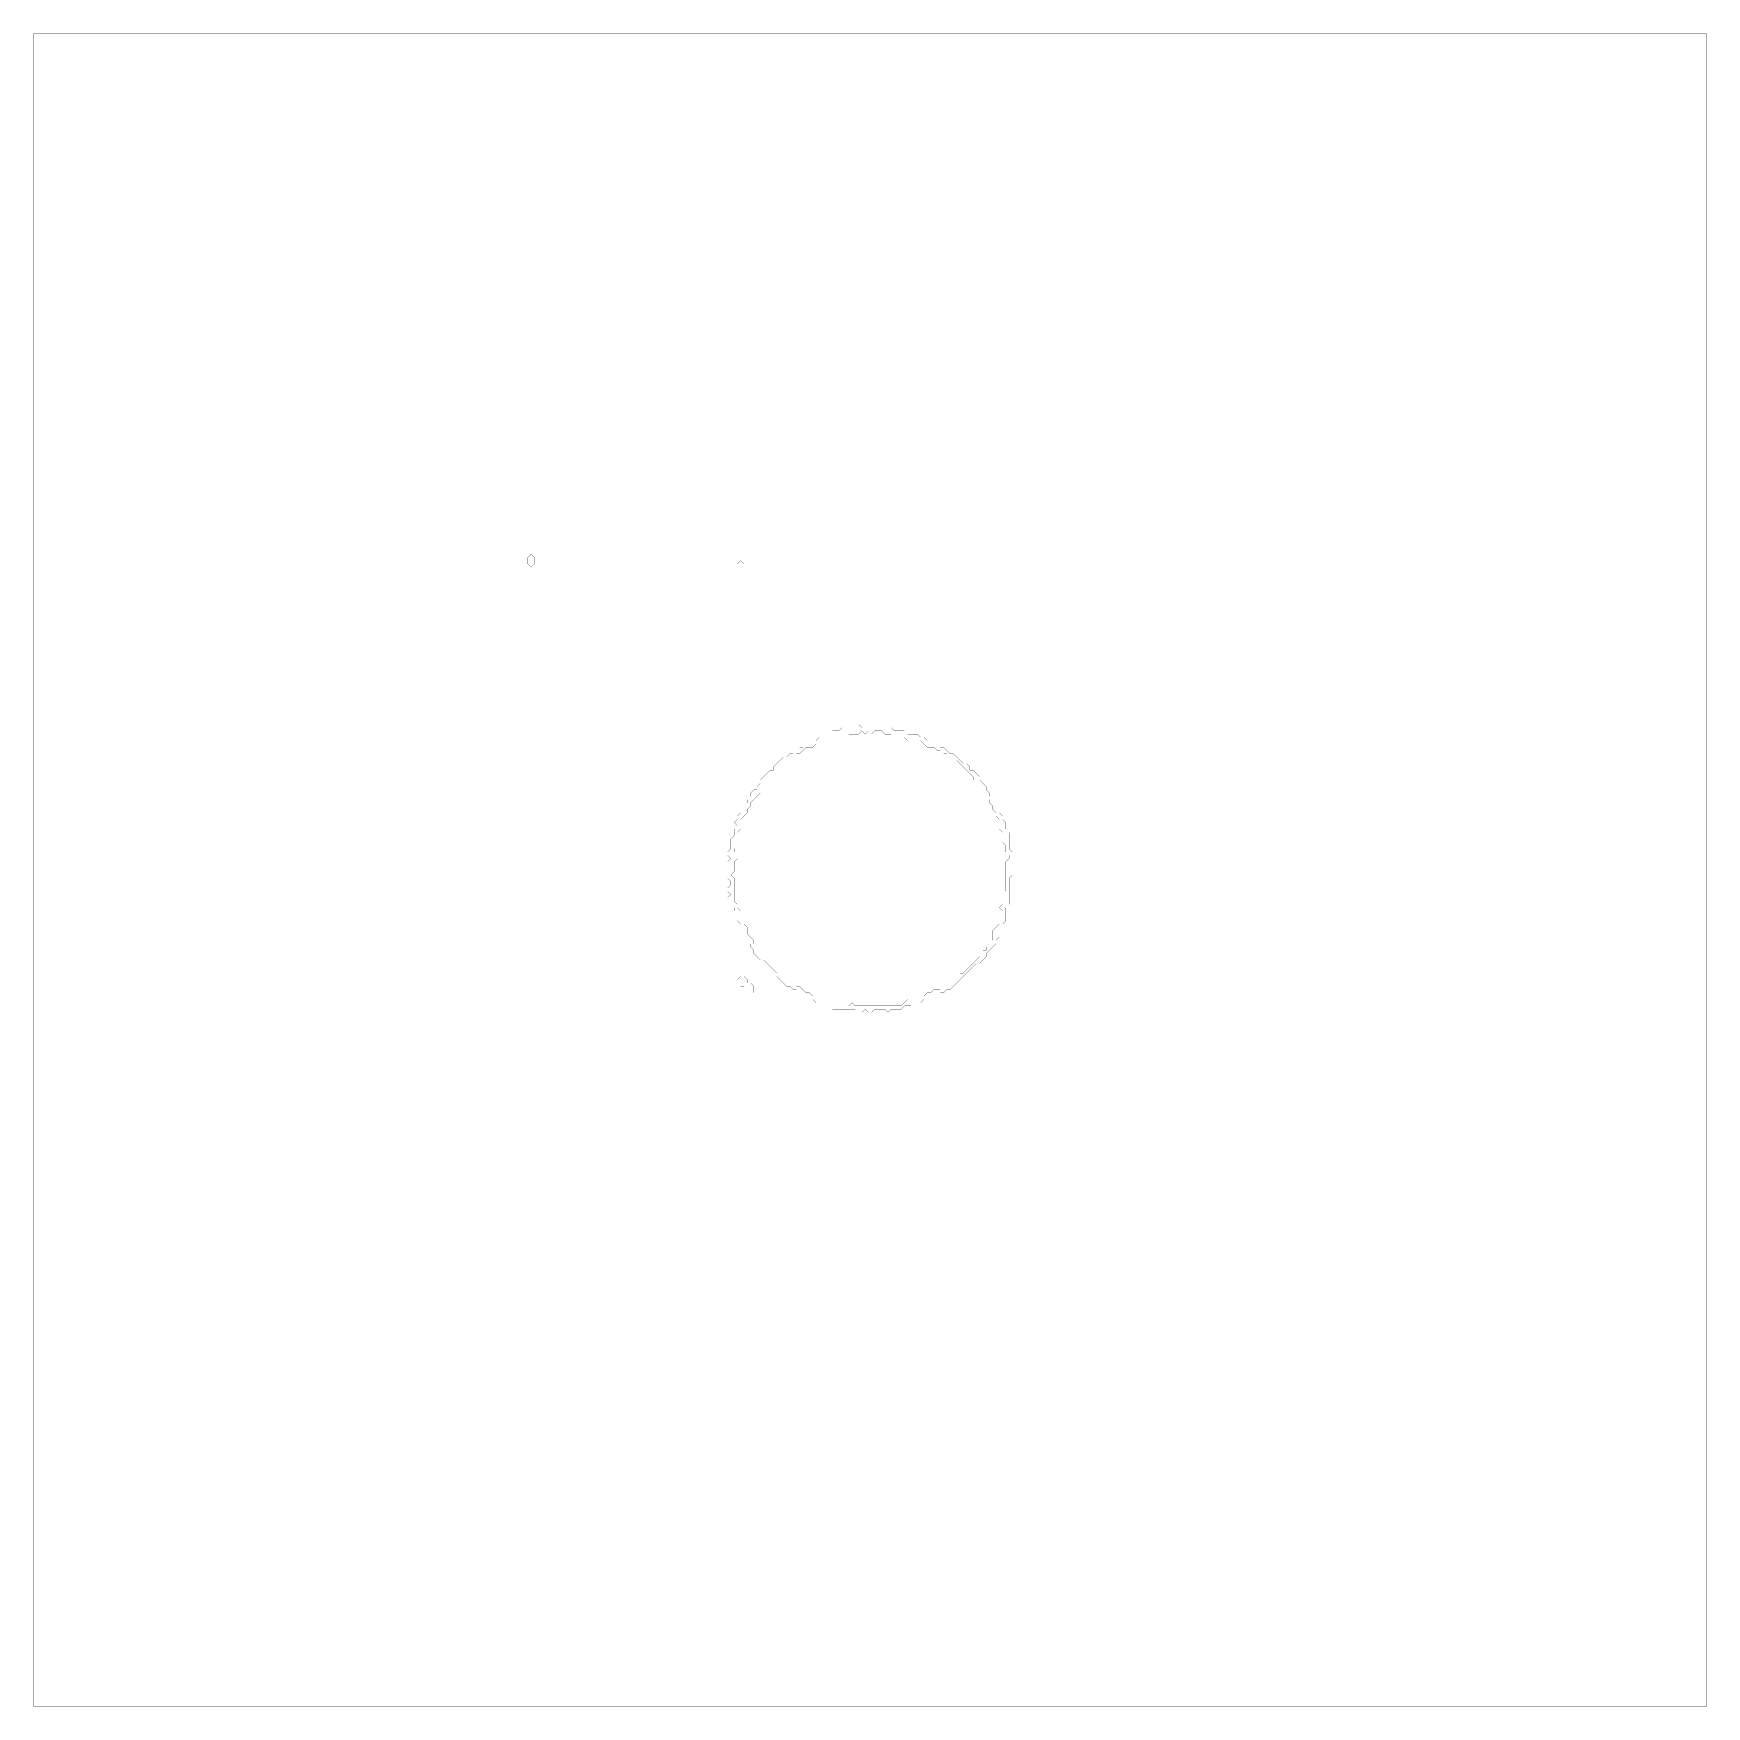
# Model space of a CAD drawing. Header units: metres. Extents: x 0 to 5046, y -5046 to 0.
import ezdxf

# ---------------------------------------------------------------- set-up
doc = ezdxf.new("R2010")
doc.units = ezdxf.units.M
doc.layers.add('conductor', color=1, linetype='Continuous')
doc.layers.add('substrate', color=5, linetype='Continuous')

msp = doc.modelspace()

# ---------------------------------------------------------------- linework, layer by layer
at = {"layer": 'conductor', "const_width": 0.5}
msp.add_lwpolyline([(2498.375, -2103.375), (2488.5, -2113.25), (2478.625, -2113.25), (2468.75, -2113.25), (2458.875, -2113.25), (2449, -2123.125), (2439.125, -2123.125), (2429.25, -2123.125), (2419.375, -2123.125), (2409.5, -2123.125), (2399.625, -2123.125), (2389.75, -2133), (2379.875, -2133), (2370, -2142.875), (2360.125, -2142.875), (2350.25, -2152.75), (2340.375, -2152.75), (2330.5, -2152.75), (2320.625, -2162.625), (2310.75, -2172.5), (2300.875, -2172.5), (2291, -2182.375), (2281.125, -2192.25), (2271.25, -2192.25), (2261.375, -2202.125), (2251.5, -2212), (2241.625, -2221.875), (2231.75, -2231.75), (2221.875, -2241.625), (2212, -2251.5), (2202.125, -2261.375), (2202.125, -2271.25), (2192.25, -2281.125), (2192.25, -2291), (2182.375, -2300.875), (2172.5, -2310.75), (2162.625, -2320.625), (2162.625, -2330.5), (2152.75, -2340.375), (2152.75, -2350.25), (2142.875, -2360.125), (2133, -2370), (2133, -2379.875), (2133, -2389.75), (2133, -2399.625), (2123.125, -2409.5), (2123.125, -2419.375), (2123.125, -2429.25), (2123.125, -2439.125), (2123.125, -2449), (2113.25, -2458.875), (2113.25, -2468.75), (2103.375, -2478.625), (2113.25, -2478.625), (2123.125, -2488.5), (2113.25, -2498.375), (2113.25, -2508.25), (2113.25, -2518.125), (2113.25, -2528), (2103.375, -2537.875), (2113.25, -2547.75), (2113.25, -2557.625), (2113.25, -2567.5), (2113.25, -2577.375), (2113.25, -2587.25), (2113.25, -2597.125), (2113.25, -2607), (2113.25, -2616.875), (2123.125, -2626.75), (2123.125, -2636.625), (2133, -2646.5), (2133, -2656.375), (2133, -2666.25), (2142.875, -2676.125), (2142.875, -2686), (2152.75, -2695.875), (2152.75, -2705.75), (2152.75, -2715.625), (2162.625, -2725.5), (2172.5, -2735.375), (2172.5, -2745.25), (2182.375, -2755.125), (2182.375, -2765), (2192.25, -2774.875), (2202.125, -2784.75), (2212, -2794.625), (2221.875, -2804.5), (2231.75, -2804.5), (2241.625, -2814.375), (2241.625, -2824.25), (2251.5, -2834.125), (2261.375, -2844), (2271.25, -2853.875), (2281.125, -2863.75), (2291, -2863.75), (2300.875, -2873.625), (2310.75, -2873.625), (2320.625, -2883.5), (2330.5, -2893.375), (2340.375, -2893.375), (2350.25, -2903.25), (2360.125, -2903.25), (2370, -2903.25), (2379.875, -2913.125), (2389.75, -2913.125), (2399.625, -2923), (2409.5, -2923), (2419.375, -2923), (2429.25, -2923), (2439.125, -2923), (2449, -2923), (2458.875, -2932.875), (2468.75, -2923), (2478.625, -2932.875), (2488.5, -2932.875), (2498.375, -2932.875), (2508.25, -2932.875), (2518.125, -2932.875), (2528, -2932.875), (2537.875, -2932.875), (2547.75, -2932.875), (2557.625, -2932.875), (2567.5, -2932.875), (2577.375, -2932.875), (2587.25, -2932.875), (2597.125, -2932.875), (2607, -2932.875), (2616.875, -2932.875), (2626.75, -2923), (2636.625, -2913.125), (2646.5, -2913.125), (2656.375, -2913.125), (2666.25, -2913.125), (2676.125, -2903.25), (2686, -2903.25), (2695.875, -2893.375), (2705.75, -2893.375), (2715.625, -2883.5), (2725.5, -2883.5), (2735.375, -2883.5), (2745.25, -2873.625), (2755.125, -2863.75), (2765, -2863.75), (2774.875, -2853.875), (2784.75, -2844), (2794.625, -2834.125), (2804.5, -2834.125), (2814.375, -2824.25), (2824.25, -2814.375), (2834.125, -2804.5), (2844, -2794.625), (2853.875, -2784.75), (2853.875, -2774.875), (2863.75, -2765), (2873.625, -2765), (2873.625, -2755.125), (2883.5, -2745.25), (2893.375, -2735.375), (2893.375, -2725.5), (2893.375, -2715.625), (2893.375, -2705.75), (2903.25, -2695.875), (2913.125, -2686), (2913.125, -2676.125), (2913.125, -2666.25), (2913.125, -2656.375), (2923, -2646.5), (2913.125, -2636.625), (2923, -2626.75), (2923, -2616.875), (2923, -2607), (2923, -2597.125), (2932.875, -2587.25), (2932.875, -2577.375), (2932.875, -2567.5), (2932.875, -2557.625), (2932.875, -2547.75), (2932.875, -2537.875), (2932.875, -2528), (2932.875, -2518.125), (2932.875, -2508.25), (2932.875, -2498.375), (2942.75, -2488.5), (2942.75, -2478.625), (2932.875, -2468.75), (2932.875, -2458.875), (2932.875, -2449), (2923, -2439.125), (2923, -2429.25), (2923, -2419.375), (2923, -2409.5), (2913.125, -2399.625), (2913.125, -2389.75), (2913.125, -2379.875), (2913.125, -2370), (2903.25, -2360.125), (2903.25, -2350.25), (2893.375, -2340.375), (2893.375, -2330.5), (2883.5, -2320.625), (2883.5, -2310.75), (2873.625, -2300.875), (2863.75, -2291), (2863.75, -2281.125), (2853.875, -2271.25), (2844, -2261.375), (2834.125, -2251.5), (2834.125, -2241.625), (2824.25, -2231.75), (2814.375, -2221.875), (2804.5, -2212), (2794.625, -2202.125), (2784.75, -2192.25), (2774.875, -2192.25), (2765, -2182.375), (2755.125, -2172.5), (2745.25, -2172.5), (2735.375, -2162.625), (2725.5, -2162.625), (2715.625, -2152.75), (2705.75, -2152.75), (2695.875, -2152.75), (2686, -2142.875), (2676.125, -2133), (2666.25, -2133), (2656.375, -2133), (2646.5, -2133), (2636.625, -2133), (2626.75, -2123.125), (2616.875, -2123.125), (2607, -2123.125), (2597.125, -2123.125), (2587.25, -2113.25), (2577.375, -2113.25), (2567.5, -2113.25), (2557.625, -2103.375), (2547.75, -2103.375), (2537.875, -2103.375), (2528, -2113.25), (2518.125, -2103.375), (2508.25, -2113.25)], close=True, dxfattribs=at)
at = {"layer": 'substrate', "const_width": 0.5}
for points in [[(0, 0), (0, -9.875), (0, -19.75), (0, -29.625), (0, -39.5), (0, -49.375), (0, -59.25), (0, -69.125), (0, -79), (0, -88.875), (0, -98.75), (0, -108.625), (0, -118.5), (0, -128.375), (0, -138.25), (0, -148.125), (0, -158), (0, -167.875), (0, -177.75), (0, -187.625), (0, -197.5), (0, -207.375), (0, -217.25), (0, -227.125), (0, -237), (0, -246.875), (0, -256.75), (0, -266.625), (0, -276.5), (0, -286.375), (0, -296.25), (0, -306.125), (0, -316), (0, -325.875), (0, -335.75), (0, -345.625), (0, -355.5), (0, -365.375), (0, -375.25), (0, -385.125), (0, -395), (0, -404.875), (0, -414.75), (0, -424.625), (0, -434.5), (0, -444.375), (0, -454.25), (0, -464.125), (0, -474), (0, -483.875), (0, -493.75), (0, -503.625), (0, -513.5), (0, -523.375), (0, -533.25), (0, -543.125), (0, -553), (0, -562.875), (0, -572.75), (0, -582.625), (0, -592.5), (0, -602.375), (0, -612.25), (0, -622.125), (0, -632), (0, -641.875), (0, -651.75), (0, -661.625), (0, -671.5), (0, -681.375), (0, -691.25), (0, -701.125), (0, -711), (0, -720.875), (0, -730.75), (0, -740.625), (0, -750.5), (0, -760.375), (0, -770.25), (0, -780.125), (0, -790), (0, -799.875), (0, -809.75), (0, -819.625), (0, -829.5), (0, -839.375), (0, -849.25), (0, -859.125), (0, -869), (0, -878.875), (0, -888.75), (0, -898.625), (0, -908.5), (0, -918.375), (0, -928.25), (0, -938.125), (0, -948), (0, -957.875), (0, -967.75), (0, -977.625), (0, -987.5), (0, -997.375), (0, -1007.25), (0, -1017.125), (0, -1027), (0, -1036.875), (0, -1046.75), (0, -1056.625), (0, -1066.5), (0, -1076.375), (0, -1086.25), (0, -1096.125), (0, -1106), (0, -1115.875), (0, -1125.75), (0, -1135.625), (0, -1145.5), (0, -1155.375), (0, -1165.25), (0, -1175.125), (0, -1185), (0, -1194.875), (0, -1204.75), (0, -1214.625), (0, -1224.5), (0, -1234.375), (0, -1244.25), (0, -1254.125), (0, -1264), (0, -1273.875), (0, -1283.75), (0, -1293.625), (0, -1303.5), (0, -1313.375), (0, -1323.25), (0, -1333.125), (0, -1343), (0, -1352.875), (0, -1362.75), (0, -1372.625), (0, -1382.5), (0, -1392.375), (0, -1402.25), (0, -1412.125), (0, -1422), (0, -1431.875), (0, -1441.75), (0, -1451.625), (0, -1461.5), (0, -1471.375), (0, -1481.25), (0, -1491.125), (0, -1501), (0, -1510.875), (0, -1520.75), (0, -1530.625), (0, -1540.5), (0, -1550.375), (0, -1560.25), (0, -1570.125), (0, -1580), (0, -1589.875), (0, -1599.75), (0, -1609.625), (0, -1619.5), (0, -1629.375), (0, -1639.25), (0, -1649.125), (0, -1659), (0, -1668.875), (0, -1678.75), (0, -1688.625), (0, -1698.5), (0, -1708.375), (0, -1718.25), (0, -1728.125), (0, -1738), (0, -1747.875), (0, -1757.75), (0, -1767.625), (0, -1777.5), (0, -1787.375), (0, -1797.25), (0, -1807.125), (0, -1817), (0, -1826.875), (0, -1836.75), (0, -1846.625), (0, -1856.5), (0, -1866.375), (0, -1876.25), (0, -1886.125), (0, -1896), (0, -1905.875), (0, -1915.75), (0, -1925.625), (0, -1935.5), (0, -1945.375), (0, -1955.25), (0, -1965.125), (0, -1975), (0, -1984.875), (0, -1994.75), (0, -2004.625), (0, -2014.5), (0, -2024.375), (0, -2034.25), (0, -2044.125), (0, -2054), (0, -2063.875), (0, -2073.75), (0, -2083.625), (0, -2093.5), (0, -2103.375), (0, -2113.25), (0, -2123.125), (0, -2133), (0, -2142.875), (0, -2152.75), (0, -2162.625), (0, -2172.5), (0, -2182.375), (0, -2192.25), (0, -2202.125), (0, -2212), (0, -2221.875), (0, -2231.75), (0, -2241.625), (0, -2251.5), (0, -2261.375), (0, -2271.25), (0, -2281.125), (0, -2291), (0, -2300.875), (0, -2310.75), (0, -2320.625), (0, -2330.5), (0, -2340.375), (0, -2350.25), (0, -2360.125), (0, -2370), (0, -2379.875), (0, -2389.75), (0, -2399.625), (0, -2409.5), (0, -2419.375), (0, -2429.25), (0, -2439.125), (0, -2449), (0, -2458.875), (0, -2468.75), (0, -2478.625), (0, -2488.5), (0, -2498.375), (0, -2508.25), (0, -2518.125), (0, -2528), (0, -2537.875), (0, -2547.75), (0, -2557.625), (0, -2567.5), (0, -2577.375), (0, -2587.25), (0, -2597.125), (0, -2607), (0, -2616.875), (0, -2626.75), (0, -2636.625), (0, -2646.5), (0, -2656.375), (0, -2666.25), (0, -2676.125), (0, -2686), (0, -2695.875), (0, -2705.75), (0, -2715.625), (0, -2725.5), (0, -2735.375), (0, -2745.25), (0, -2755.125), (0, -2765), (0, -2774.875), (0, -2784.75), (0, -2794.625), (0, -2804.5), (0, -2814.375), (0, -2824.25), (0, -2834.125), (0, -2844), (0, -2853.875), (0, -2863.75), (0, -2873.625), (0, -2883.5), (0, -2893.375), (0, -2903.25), (0, -2913.125), (0, -2923), (0, -2932.875), (0, -2942.75), (0, -2952.625), (0, -2962.5), (0, -2972.375), (0, -2982.25), (0, -2992.125), (0, -3002), (0, -3011.875), (0, -3021.75), (0, -3031.625), (0, -3041.5), (0, -3051.375), (0, -3061.25), (0, -3071.125), (0, -3081), (0, -3090.875), (0, -3100.75), (0, -3110.625), (0, -3120.5), (0, -3130.375), (0, -3140.25), (0, -3150.125), (0, -3160), (0, -3169.875), (0, -3179.75), (0, -3189.625), (0, -3199.5), (0, -3209.375), (0, -3219.25), (0, -3229.125), (0, -3239), (0, -3248.875), (0, -3258.75), (0, -3268.625), (0, -3278.5), (0, -3288.375), (0, -3298.25), (0, -3308.125), (0, -3318), (0, -3327.875), (0, -3337.75), (0, -3347.625), (0, -3357.5), (0, -3367.375), (0, -3377.25), (0, -3387.125), (0, -3397), (0, -3406.875), (0, -3416.75), (0, -3426.625), (0, -3436.5), (0, -3446.375), (0, -3456.25), (0, -3466.125), (0, -3476), (0, -3485.875), (0, -3495.75), (0, -3505.625), (0, -3515.5), (0, -3525.375), (0, -3535.25), (0, -3545.125), (0, -3555), (0, -3564.875), (0, -3574.75), (0, -3584.625), (0, -3594.5), (0, -3604.375), (0, -3614.25), (0, -3624.125), (0, -3634), (0, -3643.875), (0, -3653.75), (0, -3663.625), (0, -3673.5), (0, -3683.375), (0, -3693.25), (0, -3703.125), (0, -3713), (0, -3722.875), (0, -3732.75), (0, -3742.625), (0, -3752.5), (0, -3762.375), (0, -3772.25), (0, -3782.125), (0, -3792), (0, -3801.875), (0, -3811.75), (0, -3821.625), (0, -3831.5), (0, -3841.375), (0, -3851.25), (0, -3861.125), (0, -3871), (0, -3880.875), (0, -3890.75), (0, -3900.625), (0, -3910.5), (0, -3920.375), (0, -3930.25), (0, -3940.125), (0, -3950), (0, -3959.875), (0, -3969.75), (0, -3979.625), (0, -3989.5), (0, -3999.375), (0, -4009.25), (0, -4019.125), (0, -4029), (0, -4038.875), (0, -4048.75), (0, -4058.625), (0, -4068.5), (0, -4078.375), (0, -4088.25), (0, -4098.125), (0, -4108), (0, -4117.875), (0, -4127.75), (0, -4137.625), (0, -4147.5), (0, -4157.375), (0, -4167.25), (0, -4177.125), (0, -4187), (0, -4196.875), (0, -4206.75), (0, -4216.625), (0, -4226.5), (0, -4236.375), (0, -4246.25), (0, -4256.125), (0, -4266), (0, -4275.875), (0, -4285.75), (0, -4295.625), (0, -4305.5), (0, -4315.375), (0, -4325.25), (0, -4335.125), (0, -4345), (0, -4354.875), (0, -4364.75), (0, -4374.625), (0, -4384.5), (0, -4394.375), (0, -4404.25), (0, -4414.125), (0, -4424), (0, -4433.875), (0, -4443.75), (0, -4453.625), (0, -4463.5), (0, -4473.375), (0, -4483.25), (0, -4493.125), (0, -4503), (0, -4512.875), (0, -4522.75), (0, -4532.625), (0, -4542.5), (0, -4552.375), (0, -4562.25), (0, -4572.125), (0, -4582), (0, -4591.875), (0, -4601.75), (0, -4611.625), (0, -4621.5), (0, -4631.375), (0, -4641.25), (0, -4651.125), (0, -4661), (0, -4670.875), (0, -4680.75), (0, -4690.625), (0, -4700.5), (0, -4710.375), (0, -4720.25), (0, -4730.125), (0, -4740), (0, -4749.875), (0, -4759.75), (0, -4769.625), (0, -4779.5), (0, -4789.375), (0, -4799.25), (0, -4809.125), (0, -4819), (0, -4828.875), (0, -4838.75), (0, -4848.625), (0, -4858.5), (0, -4868.375), (0, -4878.25), (0, -4888.125), (0, -4898), (0, -4907.875), (0, -4917.75), (0, -4927.625), (0, -4937.5), (0, -4947.375), (0, -4957.25), (0, -4967.125), (0, -4977), (0, -4986.875), (0, -4996.75), (0, -5006.625), (0, -5016.5), (0, -5026.375), (0, -5036.25), (0, -5046.125), (9.875, -5046.125), (19.75, -5046.125), (29.625, -5046.125), (39.5, -5046.125), (49.375, -5046.125), (59.25, -5046.125), (69.125, -5046.125), (79, -5046.125), (88.875, -5046.125), (98.75, -5046.125), (108.625, -5046.125), (118.5, -5046.125), (128.375, -5046.125), (138.25, -5046.125), (148.125, -5046.125), (158, -5046.125), (167.875, -5046.125), (177.75, -5046.125), (187.625, -5046.125), (197.5, -5046.125), (207.375, -5046.125), (217.25, -5046.125), (227.125, -5046.125), (237, -5046.125), (246.875, -5046.125), (256.75, -5046.125), (266.625, -5046.125), (276.5, -5046.125), (286.375, -5046.125), (296.25, -5046.125), (306.125, -5046.125), (316, -5046.125), (325.875, -5046.125), (335.75, -5046.125), (345.625, -5046.125), (355.5, -5046.125), (365.375, -5046.125), (375.25, -5046.125), (385.125, -5046.125), (395, -5046.125), (404.875, -5046.125), (414.75, -5046.125), (424.625, -5046.125), (434.5, -5046.125), (444.375, -5046.125), (454.25, -5046.125), (464.125, -5046.125), (474, -5046.125), (483.875, -5046.125), (493.75, -5046.125), (503.625, -5046.125), (513.5, -5046.125), (523.375, -5046.125), (533.25, -5046.125), (543.125, -5046.125), (553, -5046.125), (562.875, -5046.125), (572.75, -5046.125), (582.625, -5046.125), (592.5, -5046.125), (602.375, -5046.125), (612.25, -5046.125), (622.125, -5046.125), (632, -5046.125), (641.875, -5046.125), (651.75, -5046.125), (661.625, -5046.125), (671.5, -5046.125), (681.375, -5046.125), (691.25, -5046.125), (701.125, -5046.125), (711, -5046.125), (720.875, -5046.125), (730.75, -5046.125), (740.625, -5046.125), (750.5, -5046.125), (760.375, -5046.125), (770.25, -5046.125), (780.125, -5046.125), (790, -5046.125), (799.875, -5046.125), (809.75, -5046.125), (819.625, -5046.125), (829.5, -5046.125), (839.375, -5046.125), (849.25, -5046.125), (859.125, -5046.125), (869, -5046.125), (878.875, -5046.125), (888.75, -5046.125), (898.625, -5046.125), (908.5, -5046.125), (918.375, -5046.125), (928.25, -5046.125), (938.125, -5046.125), (948, -5046.125), (957.875, -5046.125), (967.75, -5046.125), (977.625, -5046.125), (987.5, -5046.125), (997.375, -5046.125), (1007.25, -5046.125), (1017.125, -5046.125), (1027, -5046.125), (1036.875, -5046.125), (1046.75, -5046.125), (1056.625, -5046.125), (1066.5, -5046.125), (1076.375, -5046.125), (1086.25, -5046.125), (1096.125, -5046.125), (1106, -5046.125), (1115.875, -5046.125), (1125.75, -5046.125), (1135.625, -5046.125), (1145.5, -5046.125), (1155.375, -5046.125), (1165.25, -5046.125), (1175.125, -5046.125), (1185, -5046.125), (1194.875, -5046.125), (1204.75, -5046.125), (1214.625, -5046.125), (1224.5, -5046.125), (1234.375, -5046.125), (1244.25, -5046.125), (1254.125, -5046.125), (1264, -5046.125), (1273.875, -5046.125), (1283.75, -5046.125), (1293.625, -5046.125), (1303.5, -5046.125), (1313.375, -5046.125), (1323.25, -5046.125), (1333.125, -5046.125), (1343, -5046.125), (1352.875, -5046.125), (1362.75, -5046.125), (1372.625, -5046.125), (1382.5, -5046.125), (1392.375, -5046.125), (1402.25, -5046.125), (1412.125, -5046.125), (1422, -5046.125), (1431.875, -5046.125), (1441.75, -5046.125), (1451.625, -5046.125), (1461.5, -5046.125), (1471.375, -5046.125), (1481.25, -5046.125), (1491.125, -5046.125), (1501, -5046.125), (1510.875, -5046.125), (1520.75, -5046.125), (1530.625, -5046.125), (1540.5, -5046.125), (1550.375, -5046.125), (1560.25, -5046.125), (1570.125, -5046.125), (1580, -5046.125), (1589.875, -5046.125), (1599.75, -5046.125), (1609.625, -5046.125), (1619.5, -5046.125), (1629.375, -5046.125), (1639.25, -5046.125), (1649.125, -5046.125), (1659, -5046.125), (1668.875, -5046.125), (1678.75, -5046.125), (1688.625, -5046.125), (1698.5, -5046.125), (1708.375, -5046.125), (1718.25, -5046.125), (1728.125, -5046.125), (1738, -5046.125), (1747.875, -5046.125), (1757.75, -5046.125), (1767.625, -5046.125), (1777.5, -5046.125), (1787.375, -5046.125), (1797.25, -5046.125), (1807.125, -5046.125), (1817, -5046.125), (1826.875, -5046.125), (1836.75, -5046.125), (1846.625, -5046.125), (1856.5, -5046.125), (1866.375, -5046.125), (1876.25, -5046.125), (1886.125, -5046.125), (1896, -5046.125), (1905.875, -5046.125), (1915.75, -5046.125), (1925.625, -5046.125), (1935.5, -5046.125), (1945.375, -5046.125), (1955.25, -5046.125), (1965.125, -5046.125), (1975, -5046.125), (1984.875, -5046.125), (1994.75, -5046.125), (2004.625, -5046.125), (2014.5, -5046.125), (2024.375, -5046.125), (2034.25, -5046.125), (2044.125, -5046.125), (2054, -5046.125), (2063.875, -5046.125), (2073.75, -5046.125), (2083.625, -5046.125), (2093.5, -5046.125), (2103.375, -5046.125), (2113.25, -5046.125), (2123.125, -5046.125), (2133, -5046.125), (2142.875, -5046.125), (2152.75, -5046.125), (2162.625, -5046.125), (2172.5, -5046.125), (2182.375, -5046.125), (2192.25, -5046.125), (2202.125, -5046.125), (2212, -5046.125), (2221.875, -5046.125), (2231.75, -5046.125), (2241.625, -5046.125), (2251.5, -5046.125), (2261.375, -5046.125), (2271.25, -5046.125), (2281.125, -5046.125), (2291, -5046.125), (2300.875, -5046.125), (2310.75, -5046.125), (2320.625, -5046.125), (2330.5, -5046.125), (2340.375, -5046.125), (2350.25, -5046.125), (2360.125, -5046.125), (2370, -5046.125), (2379.875, -5046.125), (2389.75, -5046.125), (2399.625, -5046.125), (2409.5, -5046.125), (2419.375, -5046.125), (2429.25, -5046.125), (2439.125, -5046.125), (2449, -5046.125), (2458.875, -5046.125), (2468.75, -5046.125), (2478.625, -5046.125), (2488.5, -5046.125), (2498.375, -5046.125), (2508.25, -5046.125), (2518.125, -5046.125), (2528, -5046.125), (2537.875, -5046.125), (2547.75, -5046.125), (2557.625, -5046.125), (2567.5, -5046.125), (2577.375, -5046.125), (2587.25, -5046.125), (2597.125, -5046.125), (2607, -5046.125), (2616.875, -5046.125), (2626.75, -5046.125), (2636.625, -5046.125), (2646.5, -5046.125), (2656.375, -5046.125), (2666.25, -5046.125), (2676.125, -5046.125), (2686, -5046.125), (2695.875, -5046.125), (2705.75, -5046.125), (2715.625, -5046.125), (2725.5, -5046.125), (2735.375, -5046.125), (2745.25, -5046.125), (2755.125, -5046.125), (2765, -5046.125), (2774.875, -5046.125), (2784.75, -5046.125), (2794.625, -5046.125), (2804.5, -5046.125), (2814.375, -5046.125), (2824.25, -5046.125), (2834.125, -5046.125), (2844, -5046.125), (2853.875, -5046.125), (2863.75, -5046.125), (2873.625, -5046.125), (2883.5, -5046.125), (2893.375, -5046.125), (2903.25, -5046.125), (2913.125, -5046.125), (2923, -5046.125), (2932.875, -5046.125), (2942.75, -5046.125), (2952.625, -5046.125), (2962.5, -5046.125), (2972.375, -5046.125), (2982.25, -5046.125), (2992.125, -5046.125), (3002, -5046.125), (3011.875, -5046.125), (3021.75, -5046.125), (3031.625, -5046.125), (3041.5, -5046.125), (3051.375, -5046.125), (3061.25, -5046.125), (3071.125, -5046.125), (3081, -5046.125), (3090.875, -5046.125), (3100.75, -5046.125), (3110.625, -5046.125), (3120.5, -5046.125), (3130.375, -5046.125), (3140.25, -5046.125), (3150.125, -5046.125), (3160, -5046.125), (3169.875, -5046.125), (3179.75, -5046.125), (3189.625, -5046.125), (3199.5, -5046.125), (3209.375, -5046.125), (3219.25, -5046.125), (3229.125, -5046.125), (3239, -5046.125), (3248.875, -5046.125), (3258.75, -5046.125), (3268.625, -5046.125), (3278.5, -5046.125), (3288.375, -5046.125), (3298.25, -5046.125), (3308.125, -5046.125), (3318, -5046.125), (3327.875, -5046.125), (3337.75, -5046.125), (3347.625, -5046.125), (3357.5, -5046.125), (3367.375, -5046.125), (3377.25, -5046.125), (3387.125, -5046.125), (3397, -5046.125), (3406.875, -5046.125), (3416.75, -5046.125), (3426.625, -5046.125), (3436.5, -5046.125), (3446.375, -5046.125), (3456.25, -5046.125), (3466.125, -5046.125), (3476, -5046.125), (3485.875, -5046.125), (3495.75, -5046.125), (3505.625, -5046.125), (3515.5, -5046.125), (3525.375, -5046.125), (3535.25, -5046.125), (3545.125, -5046.125), (3555, -5046.125), (3564.875, -5046.125), (3574.75, -5046.125), (3584.625, -5046.125), (3594.5, -5046.125), (3604.375, -5046.125), (3614.25, -5046.125), (3624.125, -5046.125), (3634, -5046.125), (3643.875, -5046.125), (3653.75, -5046.125), (3663.625, -5046.125), (3673.5, -5046.125), (3683.375, -5046.125), (3693.25, -5046.125), (3703.125, -5046.125), (3713, -5046.125), (3722.875, -5046.125), (3732.75, -5046.125), (3742.625, -5046.125), (3752.5, -5046.125), (3762.375, -5046.125), (3772.25, -5046.125), (3782.125, -5046.125), (3792, -5046.125), (3801.875, -5046.125), (3811.75, -5046.125), (3821.625, -5046.125), (3831.5, -5046.125), (3841.375, -5046.125), (3851.25, -5046.125), (3861.125, -5046.125), (3871, -5046.125), (3880.875, -5046.125), (3890.75, -5046.125), (3900.625, -5046.125), (3910.5, -5046.125), (3920.375, -5046.125), (3930.25, -5046.125), (3940.125, -5046.125), (3950, -5046.125), (3959.875, -5046.125), (3969.75, -5046.125), (3979.625, -5046.125), (3989.5, -5046.125), (3999.375, -5046.125), (4009.25, -5046.125), (4019.125, -5046.125), (4029, -5046.125), (4038.875, -5046.125), (4048.75, -5046.125), (4058.625, -5046.125), (4068.5, -5046.125), (4078.375, -5046.125), (4088.25, -5046.125), (4098.125, -5046.125), (4108, -5046.125), (4117.875, -5046.125), (4127.75, -5046.125), (4137.625, -5046.125), (4147.5, -5046.125), (4157.375, -5046.125), (4167.25, -5046.125), (4177.125, -5046.125), (4187, -5046.125), (4196.875, -5046.125), (4206.75, -5046.125), (4216.625, -5046.125), (4226.5, -5046.125), (4236.375, -5046.125), (4246.25, -5046.125), (4256.125, -5046.125), (4266, -5046.125), (4275.875, -5046.125), (4285.75, -5046.125), (4295.625, -5046.125), (4305.5, -5046.125), (4315.375, -5046.125), (4325.25, -5046.125), (4335.125, -5046.125), (4345, -5046.125), (4354.875, -5046.125), (4364.75, -5046.125), (4374.625, -5046.125), (4384.5, -5046.125), (4394.375, -5046.125), (4404.25, -5046.125), (4414.125, -5046.125), (4424, -5046.125), (4433.875, -5046.125), (4443.75, -5046.125), (4453.625, -5046.125), (4463.5, -5046.125), (4473.375, -5046.125), (4483.25, -5046.125), (4493.125, -5046.125), (4503, -5046.125), (4512.875, -5046.125), (4522.75, -5046.125), (4532.625, -5046.125), (4542.5, -5046.125), (4552.375, -5046.125), (4562.25, -5046.125), (4572.125, -5046.125), (4582, -5046.125), (4591.875, -5046.125), (4601.75, -5046.125), (4611.625, -5046.125), (4621.5, -5046.125), (4631.375, -5046.125), (4641.25, -5046.125), (4651.125, -5046.125), (4661, -5046.125), (4670.875, -5046.125), (4680.75, -5046.125), (4690.625, -5046.125), (4700.5, -5046.125), (4710.375, -5046.125), (4720.25, -5046.125), (4730.125, -5046.125), (4740, -5046.125), (4749.875, -5046.125), (4759.75, -5046.125), (4769.625, -5046.125), (4779.5, -5046.125), (4789.375, -5046.125), (4799.25, -5046.125), (4809.125, -5046.125), (4819, -5046.125), (4828.875, -5046.125), (4838.75, -5046.125), (4848.625, -5046.125), (4858.5, -5046.125), (4868.375, -5046.125), (4878.25, -5046.125), (4888.125, -5046.125), (4898, -5046.125), (4907.875, -5046.125), (4917.75, -5046.125), (4927.625, -5046.125), (4937.5, -5046.125), (4947.375, -5046.125), (4957.25, -5046.125), (4967.125, -5046.125), (4977, -5046.125), (4986.875, -5046.125), (4996.75, -5046.125), (5006.625, -5046.125), (5016.5, -5046.125), (5026.375, -5046.125), (5036.25, -5046.125), (5046.125, -5046.125), (5046.125, -5036.25), (5046.125, -5026.375), (5046.125, -5016.5), (5046.125, -5006.625), (5046.125, -4996.75), (5046.125, -4986.875), (5046.125, -4977), (5046.125, -4967.125), (5046.125, -4957.25), (5046.125, -4947.375), (5046.125, -4937.5), (5046.125, -4927.625), (5046.125, -4917.75), (5046.125, -4907.875), (5046.125, -4898), (5046.125, -4888.125), (5046.125, -4878.25), (5046.125, -4868.375), (5046.125, -4858.5), (5046.125, -4848.625), (5046.125, -4838.75), (5046.125, -4828.875), (5046.125, -4819), (5046.125, -4809.125), (5046.125, -4799.25), (5046.125, -4789.375), (5046.125, -4779.5), (5046.125, -4769.625), (5046.125, -4759.75), (5046.125, -4749.875), (5046.125, -4740), (5046.125, -4730.125), (5046.125, -4720.25), (5046.125, -4710.375), (5046.125, -4700.5), (5046.125, -4690.625), (5046.125, -4680.75), (5046.125, -4670.875), (5046.125, -4661), (5046.125, -4651.125), (5046.125, -4641.25), (5046.125, -4631.375), (5046.125, -4621.5), (5046.125, -4611.625), (5046.125, -4601.75), (5046.125, -4591.875), (5046.125, -4582), (5046.125, -4572.125), (5046.125, -4562.25), (5046.125, -4552.375), (5046.125, -4542.5), (5046.125, -4532.625), (5046.125, -4522.75), (5046.125, -4512.875), (5046.125, -4503), (5046.125, -4493.125), (5046.125, -4483.25), (5046.125, -4473.375), (5046.125, -4463.5), (5046.125, -4453.625), (5046.125, -4443.75), (5046.125, -4433.875), (5046.125, -4424), (5046.125, -4414.125), (5046.125, -4404.25), (5046.125, -4394.375), (5046.125, -4384.5), (5046.125, -4374.625), (5046.125, -4364.75), (5046.125, -4354.875), (5046.125, -4345), (5046.125, -4335.125), (5046.125, -4325.25), (5046.125, -4315.375), (5046.125, -4305.5), (5046.125, -4295.625), (5046.125, -4285.75), (5046.125, -4275.875), (5046.125, -4266), (5046.125, -4256.125), (5046.125, -4246.25), (5046.125, -4236.375), (5046.125, -4226.5), (5046.125, -4216.625), (5046.125, -4206.75), (5046.125, -4196.875), (5046.125, -4187), (5046.125, -4177.125), (5046.125, -4167.25), (5046.125, -4157.375), (5046.125, -4147.5), (5046.125, -4137.625), (5046.125, -4127.75), (5046.125, -4117.875), (5046.125, -4108), (5046.125, -4098.125), (5046.125, -4088.25), (5046.125, -4078.375), (5046.125, -4068.5), (5046.125, -4058.625), (5046.125, -4048.75), (5046.125, -4038.875), (5046.125, -4029), (5046.125, -4019.125), (5046.125, -4009.25), (5046.125, -3999.375), (5046.125, -3989.5), (5046.125, -3979.625), (5046.125, -3969.75), (5046.125, -3959.875), (5046.125, -3950), (5046.125, -3940.125), (5046.125, -3930.25), (5046.125, -3920.375), (5046.125, -3910.5), (5046.125, -3900.625), (5046.125, -3890.75), (5046.125, -3880.875), (5046.125, -3871), (5046.125, -3861.125), (5046.125, -3851.25), (5046.125, -3841.375), (5046.125, -3831.5), (5046.125, -3821.625), (5046.125, -3811.75), (5046.125, -3801.875), (5046.125, -3792), (5046.125, -3782.125), (5046.125, -3772.25), (5046.125, -3762.375), (5046.125, -3752.5), (5046.125, -3742.625), (5046.125, -3732.75), (5046.125, -3722.875), (5046.125, -3713), (5046.125, -3703.125), (5046.125, -3693.25), (5046.125, -3683.375), (5046.125, -3673.5), (5046.125, -3663.625), (5046.125, -3653.75), (5046.125, -3643.875), (5046.125, -3634), (5046.125, -3624.125), (5046.125, -3614.25), (5046.125, -3604.375), (5046.125, -3594.5), (5046.125, -3584.625), (5046.125, -3574.75), (5046.125, -3564.875), (5046.125, -3555), (5046.125, -3545.125), (5046.125, -3535.25), (5046.125, -3525.375), (5046.125, -3515.5), (5046.125, -3505.625), (5046.125, -3495.75), (5046.125, -3485.875), (5046.125, -3476), (5046.125, -3466.125), (5046.125, -3456.25), (5046.125, -3446.375), (5046.125, -3436.5), (5046.125, -3426.625), (5046.125, -3416.75), (5046.125, -3406.875), (5046.125, -3397), (5046.125, -3387.125), (5046.125, -3377.25), (5046.125, -3367.375), (5046.125, -3357.5), (5046.125, -3347.625), (5046.125, -3337.75), (5046.125, -3327.875), (5046.125, -3318), (5046.125, -3308.125), (5046.125, -3298.25), (5046.125, -3288.375), (5046.125, -3278.5), (5046.125, -3268.625), (5046.125, -3258.75), (5046.125, -3248.875), (5046.125, -3239), (5046.125, -3229.125), (5046.125, -3219.25), (5046.125, -3209.375), (5046.125, -3199.5), (5046.125, -3189.625), (5046.125, -3179.75), (5046.125, -3169.875), (5046.125, -3160), (5046.125, -3150.125), (5046.125, -3140.25), (5046.125, -3130.375), (5046.125, -3120.5), (5046.125, -3110.625), (5046.125, -3100.75), (5046.125, -3090.875), (5046.125, -3081), (5046.125, -3071.125), (5046.125, -3061.25), (5046.125, -3051.375), (5046.125, -3041.5), (5046.125, -3031.625), (5046.125, -3021.75), (5046.125, -3011.875), (5046.125, -3002), (5046.125, -2992.125), (5046.125, -2982.25), (5046.125, -2972.375), (5046.125, -2962.5), (5046.125, -2952.625), (5046.125, -2942.75), (5046.125, -2932.875), (5046.125, -2923), (5046.125, -2913.125), (5046.125, -2903.25), (5046.125, -2893.375), (5046.125, -2883.5), (5046.125, -2873.625), (5046.125, -2863.75), (5046.125, -2853.875), (5046.125, -2844), (5046.125, -2834.125), (5046.125, -2824.25), (5046.125, -2814.375), (5046.125, -2804.5), (5046.125, -2794.625), (5046.125, -2784.75), (5046.125, -2774.875), (5046.125, -2765), (5046.125, -2755.125), (5046.125, -2745.25), (5046.125, -2735.375), (5046.125, -2725.5), (5046.125, -2715.625), (5046.125, -2705.75), (5046.125, -2695.875), (5046.125, -2686), (5046.125, -2676.125), (5046.125, -2666.25), (5046.125, -2656.375), (5046.125, -2646.5), (5046.125, -2636.625), (5046.125, -2626.75), (5046.125, -2616.875), (5046.125, -2607), (5046.125, -2597.125), (5046.125, -2587.25), (5046.125, -2577.375), (5046.125, -2567.5), (5046.125, -2557.625), (5046.125, -2547.75), (5046.125, -2537.875), (5046.125, -2528), (5046.125, -2518.125), (5046.125, -2508.25), (5046.125, -2498.375), (5046.125, -2488.5), (5046.125, -2478.625), (5046.125, -2468.75), (5046.125, -2458.875), (5046.125, -2449), (5046.125, -2439.125), (5046.125, -2429.25), (5046.125, -2419.375), (5046.125, -2409.5), (5046.125, -2399.625), (5046.125, -2389.75), (5046.125, -2379.875), (5046.125, -2370), (5046.125, -2360.125), (5046.125, -2350.25), (5046.125, -2340.375), (5046.125, -2330.5), (5046.125, -2320.625), (5046.125, -2310.75), (5046.125, -2300.875), (5046.125, -2291), (5046.125, -2281.125), (5046.125, -2271.25), (5046.125, -2261.375), (5046.125, -2251.5), (5046.125, -2241.625), (5046.125, -2231.75), (5046.125, -2221.875), (5046.125, -2212), (5046.125, -2202.125), (5046.125, -2192.25), (5046.125, -2182.375), (5046.125, -2172.5), (5046.125, -2162.625), (5046.125, -2152.75), (5046.125, -2142.875), (5046.125, -2133), (5046.125, -2123.125), (5046.125, -2113.25), (5046.125, -2103.375), (5046.125, -2093.5), (5046.125, -2083.625), (5046.125, -2073.75), (5046.125, -2063.875), (5046.125, -2054), (5046.125, -2044.125), (5046.125, -2034.25), (5046.125, -2024.375), (5046.125, -2014.5), (5046.125, -2004.625), (5046.125, -1994.75), (5046.125, -1984.875), (5046.125, -1975), (5046.125, -1965.125), (5046.125, -1955.25), (5046.125, -1945.375), (5046.125, -1935.5), (5046.125, -1925.625), (5046.125, -1915.75), (5046.125, -1905.875), (5046.125, -1896), (5046.125, -1886.125), (5046.125, -1876.25), (5046.125, -1866.375), (5046.125, -1856.5), (5046.125, -1846.625), (5046.125, -1836.75), (5046.125, -1826.875), (5046.125, -1817), (5046.125, -1807.125), (5046.125, -1797.25), (5046.125, -1787.375), (5046.125, -1777.5), (5046.125, -1767.625), (5046.125, -1757.75), (5046.125, -1747.875), (5046.125, -1738), (5046.125, -1728.125), (5046.125, -1718.25), (5046.125, -1708.375), (5046.125, -1698.5), (5046.125, -1688.625), (5046.125, -1678.75), (5046.125, -1668.875), (5046.125, -1659), (5046.125, -1649.125), (5046.125, -1639.25), (5046.125, -1629.375), (5046.125, -1619.5), (5046.125, -1609.625), (5046.125, -1599.75), (5046.125, -1589.875), (5046.125, -1580), (5046.125, -1570.125), (5046.125, -1560.25), (5046.125, -1550.375), (5046.125, -1540.5), (5046.125, -1530.625), (5046.125, -1520.75), (5046.125, -1510.875), (5046.125, -1501), (5046.125, -1491.125), (5046.125, -1481.25), (5046.125, -1471.375), (5046.125, -1461.5), (5046.125, -1451.625), (5046.125, -1441.75), (5046.125, -1431.875), (5046.125, -1422), (5046.125, -1412.125), (5046.125, -1402.25), (5046.125, -1392.375), (5046.125, -1382.5), (5046.125, -1372.625), (5046.125, -1362.75), (5046.125, -1352.875), (5046.125, -1343), (5046.125, -1333.125), (5046.125, -1323.25), (5046.125, -1313.375), (5046.125, -1303.5), (5046.125, -1293.625), (5046.125, -1283.75), (5046.125, -1273.875), (5046.125, -1264), (5046.125, -1254.125), (5046.125, -1244.25), (5046.125, -1234.375), (5046.125, -1224.5), (5046.125, -1214.625), (5046.125, -1204.75), (5046.125, -1194.875), (5046.125, -1185), (5046.125, -1175.125), (5046.125, -1165.25), (5046.125, -1155.375), (5046.125, -1145.5), (5046.125, -1135.625), (5046.125, -1125.75), (5046.125, -1115.875), (5046.125, -1106), (5046.125, -1096.125), (5046.125, -1086.25), (5046.125, -1076.375), (5046.125, -1066.5), (5046.125, -1056.625), (5046.125, -1046.75), (5046.125, -1036.875), (5046.125, -1027), (5046.125, -1017.125), (5046.125, -1007.25), (5046.125, -997.375), (5046.125, -987.5), (5046.125, -977.625), (5046.125, -967.75), (5046.125, -957.875), (5046.125, -948), (5046.125, -938.125), (5046.125, -928.25), (5046.125, -918.375), (5046.125, -908.5), (5046.125, -898.625), (5046.125, -888.75), (5046.125, -878.875), (5046.125, -869), (5046.125, -859.125), (5046.125, -849.25), (5046.125, -839.375), (5046.125, -829.5), (5046.125, -819.625), (5046.125, -809.75), (5046.125, -799.875), (5046.125, -790), (5046.125, -780.125), (5046.125, -770.25), (5046.125, -760.375), (5046.125, -750.5), (5046.125, -740.625), (5046.125, -730.75), (5046.125, -720.875), (5046.125, -711), (5046.125, -701.125), (5046.125, -691.25), (5046.125, -681.375), (5046.125, -671.5), (5046.125, -661.625), (5046.125, -651.75), (5046.125, -641.875), (5046.125, -632), (5046.125, -622.125), (5046.125, -612.25), (5046.125, -602.375), (5046.125, -592.5), (5046.125, -582.625), (5046.125, -572.75), (5046.125, -562.875), (5046.125, -553), (5046.125, -543.125), (5046.125, -533.25), (5046.125, -523.375), (5046.125, -513.5), (5046.125, -503.625), (5046.125, -493.75), (5046.125, -483.875), (5046.125, -474), (5046.125, -464.125), (5046.125, -454.25), (5046.125, -444.375), (5046.125, -434.5), (5046.125, -424.625), (5046.125, -414.75), (5046.125, -404.875), (5046.125, -395), (5046.125, -385.125), (5046.125, -375.25), (5046.125, -365.375), (5046.125, -355.5), (5046.125, -345.625), (5046.125, -335.75), (5046.125, -325.875), (5046.125, -316), (5046.125, -306.125), (5046.125, -296.25), (5046.125, -286.375), (5046.125, -276.5), (5046.125, -266.625), (5046.125, -256.75), (5046.125, -246.875), (5046.125, -237), (5046.125, -227.125), (5046.125, -217.25), (5046.125, -207.375), (5046.125, -197.5), (5046.125, -187.625), (5046.125, -177.75), (5046.125, -167.875), (5046.125, -158), (5046.125, -148.125), (5046.125, -138.25), (5046.125, -128.375), (5046.125, -118.5), (5046.125, -108.625), (5046.125, -98.75), (5046.125, -88.875), (5046.125, -79), (5046.125, -69.125), (5046.125, -59.25), (5046.125, -49.375), (5046.125, -39.5), (5046.125, -29.625), (5046.125, -19.75), (5046.125, -9.875), (5046.125, 0), (5036.25, 0), (5026.375, 0), (5016.5, 0), (5006.625, 0), (4996.75, 0), (4986.875, 0), (4977, 0), (4967.125, 0), (4957.25, 0), (4947.375, 0), (4937.5, 0), (4927.625, 0), (4917.75, 0), (4907.875, 0), (4898, 0), (4888.125, 0), (4878.25, 0), (4868.375, 0), (4858.5, 0), (4848.625, 0), (4838.75, 0), (4828.875, 0), (4819, 0), (4809.125, 0), (4799.25, 0), (4789.375, 0), (4779.5, 0), (4769.625, 0), (4759.75, 0), (4749.875, 0), (4740, 0), (4730.125, 0), (4720.25, 0), (4710.375, 0), (4700.5, 0), (4690.625, 0), (4680.75, 0), (4670.875, 0), (4661, 0), (4651.125, 0), (4641.25, 0), (4631.375, 0), (4621.5, 0), (4611.625, 0), (4601.75, 0), (4591.875, 0), (4582, 0), (4572.125, 0), (4562.25, 0), (4552.375, 0), (4542.5, 0), (4532.625, 0), (4522.75, 0), (4512.875, 0), (4503, 0), (4493.125, 0), (4483.25, 0), (4473.375, 0), (4463.5, 0), (4453.625, 0), (4443.75, 0), (4433.875, 0), (4424, 0), (4414.125, 0), (4404.25, 0), (4394.375, 0), (4384.5, 0), (4374.625, 0), (4364.75, 0), (4354.875, 0), (4345, 0), (4335.125, 0), (4325.25, 0), (4315.375, 0), (4305.5, 0), (4295.625, 0), (4285.75, 0), (4275.875, 0), (4266, 0), (4256.125, 0), (4246.25, 0), (4236.375, 0), (4226.5, 0), (4216.625, 0), (4206.75, 0), (4196.875, 0), (4187, 0), (4177.125, 0), (4167.25, 0), (4157.375, 0), (4147.5, 0), (4137.625, 0), (4127.75, 0), (4117.875, 0), (4108, 0), (4098.125, 0), (4088.25, 0), (4078.375, 0), (4068.5, 0), (4058.625, 0), (4048.75, 0), (4038.875, 0), (4029, 0), (4019.125, 0), (4009.25, 0), (3999.375, 0), (3989.5, 0), (3979.625, 0), (3969.75, 0), (3959.875, 0), (3950, 0), (3940.125, 0), (3930.25, 0), (3920.375, 0), (3910.5, 0), (3900.625, 0), (3890.75, 0), (3880.875, 0), (3871, 0), (3861.125, 0), (3851.25, 0), (3841.375, 0), (3831.5, 0), (3821.625, 0), (3811.75, 0), (3801.875, 0), (3792, 0), (3782.125, 0), (3772.25, 0), (3762.375, 0), (3752.5, 0), (3742.625, 0), (3732.75, 0), (3722.875, 0), (3713, 0), (3703.125, 0), (3693.25, 0), (3683.375, 0), (3673.5, 0), (3663.625, 0), (3653.75, 0), (3643.875, 0), (3634, 0), (3624.125, 0), (3614.25, 0), (3604.375, 0), (3594.5, 0), (3584.625, 0), (3574.75, 0), (3564.875, 0), (3555, 0), (3545.125, 0), (3535.25, 0), (3525.375, 0), (3515.5, 0), (3505.625, 0), (3495.75, 0), (3485.875, 0), (3476, 0), (3466.125, 0), (3456.25, 0), (3446.375, 0), (3436.5, 0), (3426.625, 0), (3416.75, 0), (3406.875, 0), (3397, 0), (3387.125, 0), (3377.25, 0), (3367.375, 0), (3357.5, 0), (3347.625, 0), (3337.75, 0), (3327.875, 0), (3318, 0), (3308.125, 0), (3298.25, 0), (3288.375, 0), (3278.5, 0), (3268.625, 0), (3258.75, 0), (3248.875, 0), (3239, 0), (3229.125, 0), (3219.25, 0), (3209.375, 0), (3199.5, 0), (3189.625, 0), (3179.75, 0), (3169.875, 0), (3160, 0), (3150.125, 0), (3140.25, 0), (3130.375, 0), (3120.5, 0), (3110.625, 0), (3100.75, 0), (3090.875, 0), (3081, 0), (3071.125, 0), (3061.25, 0), (3051.375, 0), (3041.5, 0), (3031.625, 0), (3021.75, 0), (3011.875, 0), (3002, 0), (2992.125, 0), (2982.25, 0), (2972.375, 0), (2962.5, 0), (2952.625, 0), (2942.75, 0), (2932.875, 0), (2923, 0), (2913.125, 0), (2903.25, 0), (2893.375, 0), (2883.5, 0), (2873.625, 0), (2863.75, 0), (2853.875, 0), (2844, 0), (2834.125, 0), (2824.25, 0), (2814.375, 0), (2804.5, 0), (2794.625, 0), (2784.75, 0), (2774.875, 0), (2765, 0), (2755.125, 0), (2745.25, 0), (2735.375, 0), (2725.5, 0), (2715.625, 0), (2705.75, 0), (2695.875, 0), (2686, 0), (2676.125, 0), (2666.25, 0), (2656.375, 0), (2646.5, 0), (2636.625, 0), (2626.75, 0), (2616.875, 0), (2607, 0), (2597.125, 0), (2587.25, 0), (2577.375, 0), (2567.5, 0), (2557.625, 0), (2547.75, 0), (2537.875, 0), (2528, 0), (2518.125, 0), (2508.25, 0), (2498.375, 0), (2488.5, 0), (2478.625, 0), (2468.75, 0), (2458.875, 0), (2449, 0), (2439.125, 0), (2429.25, 0), (2419.375, 0), (2409.5, 0), (2399.625, 0), (2389.75, 0), (2379.875, 0), (2370, 0), (2360.125, 0), (2350.25, 0), (2340.375, 0), (2330.5, 0), (2320.625, 0), (2310.75, 0), (2300.875, 0), (2291, 0), (2281.125, 0), (2271.25, 0), (2261.375, 0), (2251.5, 0), (2241.625, 0), (2231.75, 0), (2221.875, 0), (2212, 0), (2202.125, 0), (2192.25, 0), (2182.375, 0), (2172.5, 0), (2162.625, 0), (2152.75, 0), (2142.875, 0), (2133, 0), (2123.125, 0), (2113.25, 0), (2103.375, 0), (2093.5, 0), (2083.625, 0), (2073.75, 0), (2063.875, 0), (2054, 0), (2044.125, 0), (2034.25, 0), (2024.375, 0), (2014.5, 0), (2004.625, 0), (1994.75, 0), (1984.875, 0), (1975, 0), (1965.125, 0), (1955.25, 0), (1945.375, 0), (1935.5, 0), (1925.625, 0), (1915.75, 0), (1905.875, 0), (1896, 0), (1886.125, 0), (1876.25, 0), (1866.375, 0), (1856.5, 0), (1846.625, 0), (1836.75, 0), (1826.875, 0), (1817, 0), (1807.125, 0), (1797.25, 0), (1787.375, 0), (1777.5, 0), (1767.625, 0), (1757.75, 0), (1747.875, 0), (1738, 0), (1728.125, 0), (1718.25, 0), (1708.375, 0), (1698.5, 0), (1688.625, 0), (1678.75, 0), (1668.875, 0), (1659, 0), (1649.125, 0), (1639.25, 0), (1629.375, 0), (1619.5, 0), (1609.625, 0), (1599.75, 0), (1589.875, 0), (1580, 0), (1570.125, 0), (1560.25, 0), (1550.375, 0), (1540.5, 0), (1530.625, 0), (1520.75, 0), (1510.875, 0), (1501, 0), (1491.125, 0), (1481.25, 0), (1471.375, 0), (1461.5, 0), (1451.625, 0), (1441.75, 0), (1431.875, 0), (1422, 0), (1412.125, 0), (1402.25, 0), (1392.375, 0), (1382.5, 0), (1372.625, 0), (1362.75, 0), (1352.875, 0), (1343, 0), (1333.125, 0), (1323.25, 0), (1313.375, 0), (1303.5, 0), (1293.625, 0), (1283.75, 0), (1273.875, 0), (1264, 0), (1254.125, 0), (1244.25, 0), (1234.375, 0), (1224.5, 0), (1214.625, 0), (1204.75, 0), (1194.875, 0), (1185, 0), (1175.125, 0), (1165.25, 0), (1155.375, 0), (1145.5, 0), (1135.625, 0), (1125.75, 0), (1115.875, 0), (1106, 0), (1096.125, 0), (1086.25, 0), (1076.375, 0), (1066.5, 0), (1056.625, 0), (1046.75, 0), (1036.875, 0), (1027, 0), (1017.125, 0), (1007.25, 0), (997.375, 0), (987.5, 0), (977.625, 0), (967.75, 0), (957.875, 0), (948, 0), (938.125, 0), (928.25, 0), (918.375, 0), (908.5, 0), (898.625, 0), (888.75, 0), (878.875, 0), (869, 0), (859.125, 0), (849.25, 0), (839.375, 0), (829.5, 0), (819.625, 0), (809.75, 0), (799.875, 0), (790, 0), (780.125, 0), (770.25, 0), (760.375, 0), (750.5, 0), (740.625, 0), (730.75, 0), (720.875, 0), (711, 0), (701.125, 0), (691.25, 0), (681.375, 0), (671.5, 0), (661.625, 0), (651.75, 0), (641.875, 0), (632, 0), (622.125, 0), (612.25, 0), (602.375, 0), (592.5, 0), (582.625, 0), (572.75, 0), (562.875, 0), (553, 0), (543.125, 0), (533.25, 0), (523.375, 0), (513.5, 0), (503.625, 0), (493.75, 0), (483.875, 0), (474, 0), (464.125, 0), (454.25, 0), (444.375, 0), (434.5, 0), (424.625, 0), (414.75, 0), (404.875, 0), (395, 0), (385.125, 0), (375.25, 0), (365.375, 0), (355.5, 0), (345.625, 0), (335.75, 0), (325.875, 0), (316, 0), (306.125, 0), (296.25, 0), (286.375, 0), (276.5, 0), (266.625, 0), (256.75, 0), (246.875, 0), (237, 0), (227.125, 0), (217.25, 0), (207.375, 0), (197.5, 0), (187.625, 0), (177.75, 0), (167.875, 0), (158, 0), (148.125, 0), (138.25, 0), (128.375, 0), (118.5, 0), (108.625, 0), (98.75, 0), (88.875, 0), (79, 0), (69.125, 0), (59.25, 0), (49.375, 0), (39.5, 0), (29.625, 0), (19.75, 0), (9.875, 0)], [(1491.125, -1580), (1501, -1570.125), (1510.875, -1580), (1510.875, -1589.875), (1510.875, -1599.75), (1501, -1609.625), (1491.125, -1599.75), (1491.125, -1589.875)], [(2123.125, -1599.75), (2133, -1589.875), (2142.875, -1599.75), (2133, -1609.625)], [(2478.625, -2093.5), (2488.5, -2083.625), (2498.375, -2093.5), (2508.25, -2093.5), (2518.125, -2093.5), (2528, -2093.5), (2537.875, -2093.5), (2547.75, -2093.5), (2557.625, -2093.5), (2567.5, -2093.5), (2577.375, -2093.5), (2587.25, -2093.5), (2597.125, -2103.375), (2607, -2103.375), (2616.875, -2103.375), (2626.75, -2103.375), (2636.625, -2113.25), (2646.5, -2113.25), (2656.375, -2113.25), (2666.25, -2113.25), (2676.125, -2123.125), (2686, -2123.125), (2695.875, -2133), (2705.75, -2133), (2715.625, -2142.875), (2725.5, -2142.875), (2735.375, -2152.75), (2745.25, -2152.75), (2755.125, -2162.625), (2765, -2172.5), (2774.875, -2172.5), (2784.75, -2182.375), (2794.625, -2192.25), (2804.5, -2202.125), (2814.375, -2202.125), (2824.25, -2212), (2824.25, -2221.875), (2834.125, -2221.875), (2844, -2231.75), (2853.875, -2241.625), (2853.875, -2251.5), (2863.75, -2261.375), (2873.625, -2271.25), (2873.625, -2281.125), (2883.5, -2291), (2883.5, -2300.875), (2893.375, -2310.75), (2903.25, -2320.625), (2903.25, -2330.5), (2913.125, -2340.375), (2913.125, -2350.25), (2923, -2360.125), (2923, -2370), (2932.875, -2379.875), (2932.875, -2389.75), (2932.875, -2399.625), (2942.75, -2409.5), (2942.75, -2419.375), (2942.75, -2429.25), (2942.75, -2439.125), (2942.75, -2449), (2942.75, -2458.875), (2952.625, -2468.75), (2952.625, -2478.625), (2952.625, -2488.5), (2952.625, -2498.375), (2952.625, -2508.25), (2952.625, -2518.125), (2952.625, -2528), (2952.625, -2537.875), (2942.75, -2547.75), (2942.75, -2557.625), (2942.75, -2567.5), (2942.75, -2577.375), (2942.75, -2587.25), (2942.75, -2597.125), (2942.75, -2607), (2942.75, -2616.875), (2942.75, -2626.75), (2932.875, -2636.625), (2932.875, -2646.5), (2932.875, -2656.375), (2932.875, -2666.25), (2932.875, -2676.125), (2923, -2686), (2923, -2695.875), (2913.125, -2705.75), (2913.125, -2715.625), (2913.125, -2725.5), (2903.25, -2735.375), (2903.25, -2745.25), (2893.375, -2755.125), (2883.5, -2765), (2873.625, -2774.875), (2873.625, -2784.75), (2863.75, -2794.625), (2853.875, -2804.5), (2844, -2804.5), (2834.125, -2814.375), (2824.25, -2824.25), (2814.375, -2834.125), (2804.5, -2844), (2794.625, -2853.875), (2784.75, -2863.75), (2774.875, -2873.625), (2765, -2883.5), (2755.125, -2883.5), (2745.25, -2893.375), (2735.375, -2893.375), (2725.5, -2903.25), (2715.625, -2903.25), (2705.75, -2913.125), (2695.875, -2913.125), (2686, -2913.125), (2676.125, -2923), (2666.25, -2923), (2656.375, -2923), (2646.5, -2932.875), (2636.625, -2932.875), (2626.75, -2932.875), (2616.875, -2942.75), (2607, -2942.75), (2597.125, -2942.75), (2587.25, -2942.75), (2577.375, -2952.625), (2567.5, -2942.75), (2557.625, -2942.75), (2547.75, -2942.75), (2537.875, -2942.75), (2528, -2952.625), (2518.125, -2952.625), (2508.25, -2942.75), (2498.375, -2952.625), (2488.5, -2952.625), (2478.625, -2942.75), (2468.75, -2942.75), (2458.875, -2942.75), (2449, -2942.75), (2439.125, -2942.75), (2429.25, -2942.75), (2419.375, -2942.75), (2409.5, -2942.75), (2399.625, -2932.875), (2389.75, -2923), (2379.875, -2923), (2370, -2923), (2360.125, -2923), (2350.25, -2913.125), (2340.375, -2913.125), (2330.5, -2913.125), (2320.625, -2903.25), (2310.75, -2893.375), (2300.875, -2883.5), (2291, -2883.5), (2281.125, -2873.625), (2271.25, -2873.625), (2261.375, -2863.75), (2251.5, -2853.875), (2241.625, -2844), (2241.625, -2834.125), (2231.75, -2824.25), (2221.875, -2814.375), (2212, -2804.5), (2202.125, -2794.625), (2192.25, -2794.625), (2182.375, -2784.75), (2172.5, -2774.875), (2172.5, -2765), (2162.625, -2755.125), (2162.625, -2745.25), (2152.75, -2735.375), (2142.875, -2725.5), (2142.875, -2715.625), (2133, -2705.75), (2133, -2695.875), (2133, -2686), (2123.125, -2676.125), (2123.125, -2666.25), (2123.125, -2656.375), (2113.25, -2646.5), (2113.25, -2636.625), (2103.375, -2626.75), (2093.5, -2616.875), (2093.5, -2607), (2103.375, -2597.125), (2093.5, -2587.25), (2093.5, -2577.375), (2103.375, -2567.5), (2103.375, -2557.625), (2093.5, -2547.75), (2093.5, -2537.875), (2093.5, -2528), (2093.5, -2518.125), (2093.5, -2508.25), (2093.5, -2498.375), (2103.375, -2488.5), (2093.5, -2478.625), (2093.5, -2468.75), (2103.375, -2458.875), (2103.375, -2449), (2103.375, -2439.125), (2103.375, -2429.25), (2113.25, -2419.375), (2113.25, -2409.5), (2113.25, -2399.625), (2123.125, -2389.75), (2113.25, -2379.875), (2123.125, -2370), (2123.125, -2360.125), (2133, -2350.25), (2133, -2340.375), (2142.875, -2330.5), (2152.75, -2320.625), (2152.75, -2310.75), (2162.625, -2300.875), (2162.625, -2291), (2172.5, -2281.125), (2182.375, -2281.125), (2182.375, -2271.25), (2192.25, -2261.375), (2192.25, -2251.5), (2202.125, -2241.625), (2212, -2231.75), (2221.875, -2221.875), (2231.75, -2221.875), (2231.75, -2212), (2241.625, -2202.125), (2251.5, -2192.25), (2261.375, -2182.375), (2271.25, -2182.375), (2281.125, -2172.5), (2291, -2172.5), (2300.875, -2162.625), (2310.75, -2152.75), (2320.625, -2152.75), (2330.5, -2142.875), (2340.375, -2133), (2350.25, -2133), (2360.125, -2133), (2370, -2123.125), (2379.875, -2123.125), (2389.75, -2123.125), (2399.625, -2113.25), (2409.5, -2103.375), (2419.375, -2103.375), (2429.25, -2103.375), (2439.125, -2093.5), (2449, -2093.5), (2458.875, -2093.5), (2468.75, -2093.5)], [(2123.125, -2853.875), (2133, -2844), (2142.875, -2844), (2152.75, -2853.875), (2152.75, -2863.75), (2142.875, -2873.625), (2133, -2873.625), (2123.125, -2863.75)], [(2152.75, -2873.625), (2162.625, -2863.75), (2172.5, -2873.625), (2172.5, -2883.5), (2172.5, -2893.375), (2162.625, -2903.25), (2152.75, -2893.375), (2142.875, -2883.5)]]:
    msp.add_lwpolyline(points, close=True, dxfattribs=at)

doc.saveas('drawing.dxf')
